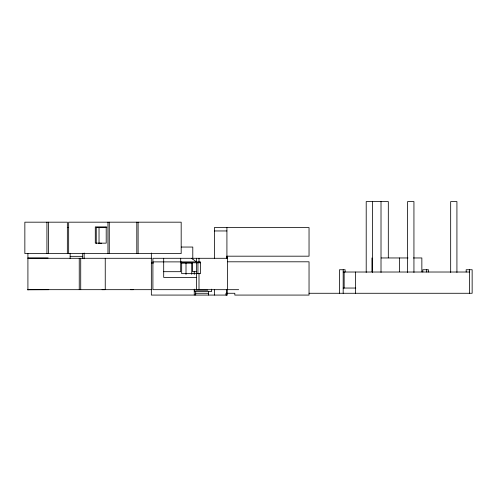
<?xml version="1.0" encoding="UTF-8"?>
<svg xmlns="http://www.w3.org/2000/svg" width="497" height="497" viewBox="0 0 497 497"><rect width="100%" height="100%" fill="white"/><g stroke="black" fill="none" stroke-linecap="round" stroke-linejoin="round"><path stroke-width="0.75" d="M226.918 258.291L226.918 256.185L309.041 256.185L309.041 227.57L214.381 227.57L214.381 258.651M67.344 227.409L68.661 227.409M106.824 227.409L96.25 227.409L96.25 243.567M106.669 227.632L99.033 227.632L99.033 243.648M214.381 230.956L226.918 230.956M98.63 243.25L101.649 243.25M181.281 247.046L192.793 247.046L192.793 258.44M70.145 256.334L82.682 256.334M27.913 257.943L48.134 257.943M381.156 257.962L408.056 257.962M413.405 257.962L421.854 257.962L421.854 271.847M27.913 258.291L151.343 258.291M152.902 261.888L200.477 261.888L200.477 273.654L181.678 273.654L181.678 261.888M227.744 261.801L309.041 261.801L309.041 295.075L234.82 295.075L234.82 293.273L225.992 293.273L225.992 295.075M181.678 262.783L200.477 262.783M151.349 262.994L153.654 262.994M181.393 263.031L192.389 263.031M163.693 271.691L180.697 271.691L180.697 258.291M196.39 271.691L192.55 271.691L192.55 262.64M343.178 272.021L469.51 272.021M196.39 277.419L163.693 277.419L163.693 258.291M343.178 288.043L355.784 288.043M27.913 289.676L151.343 289.676M238.659 289.676L152.902 289.676L152.902 258.291L227.607 258.291L227.607 289.676M27.913 289.751L48.768 289.676M195.688 290.167L207.796 290.167M195.688 293.273L208.485 293.273M309.041 293.273L472.15 293.273L472.15 269.734L466.18 269.734L466.18 272.021M191.649 258.291L196.39 261.888L196.39 258.291M469.51 269.734L469.51 293.273M456.923 272.468L456.923 201.583L450.673 201.583L450.673 272.468M428.445 272.008L428.445 269.734L422.829 269.734L422.829 272.021M426.712 269.734L426.712 272.021M413.939 272.468L413.939 201.583L407.602 201.583L407.602 272.468M399.625 257.962L399.625 271.778M388.312 257.831L388.312 201.583L366.208 201.583L366.208 272.468M381.013 201.583L381.013 272.468M372.433 201.583L372.433 272.468M371.955 257.962L371.955 271.778M355.485 272.021L355.485 293.273M345.111 272.008L345.111 269.734L339.507 269.734L339.569 293.273M344.148 272.021L344.148 288.043M343.178 269.734L343.178 293.273M226.974 256.185L226.974 258.471M226.974 289.428L226.974 295.075L151.343 295.075L151.343 253.004M226.918 227.57L226.918 258.651M226.918 289.645L226.918 295.417M214.381 289.645L214.381 295.075M211.641 289.148L211.641 291.478L194.321 291.478L194.321 289.148M208.485 291.478L208.485 295.075M198.999 258.291L198.999 262.118M198.999 273.598L198.999 289.676M197.943 262.783L197.943 273.654M196.39 262.64L196.39 289.676M195.688 291.478L195.688 295.075M194.259 271.306L194.259 274.369M194.259 289.708L194.259 295.075M192.55 258.291L192.55 258.974M191.73 262.64L191.73 274.313M186.008 263.031L186.008 274.45M138.104 222.178L138.104 253.563M136.805 222.178L136.805 253.563M133.314 289.676L130.593 289.676M109.272 222.178L109.272 253.563M107.961 222.178L107.961 253.563M105.246 258.291L105.246 289.676M104.768 289.676L102.053 289.676M84.155 253.004L84.155 258.763M82.682 253.228L82.682 258.639M80.719 258.291L80.719 289.676M79.247 258.291L79.247 289.676M70.145 253.253L70.145 258.639M68.661 253.563L68.661 222.178L181.181 222.178L181.181 253.563L24.85 253.563L24.85 222.178L67.356 222.178L67.344 253.563M48.544 222.178L48.544 253.563M46.923 222.178L46.923 253.563M27.913 253.563L27.913 290.024M106.203 226.905L95.294 226.905L95.294 243.151L106.203 243.151L106.203 226.905"/></g></svg>
